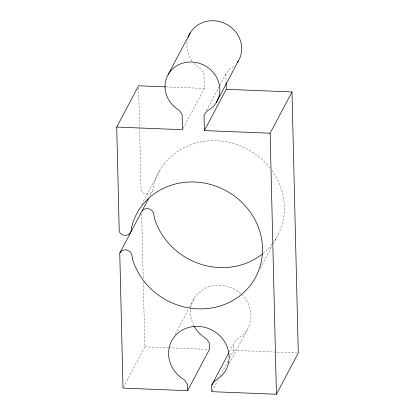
<?xml version="1.0" encoding="UTF-8"?>
<svg xmlns="http://www.w3.org/2000/svg" width="415" height="415" viewBox="0 0 415 415"><rect width="100%" height="100%" fill="white"/><g stroke="black" fill="none" stroke-linecap="round" stroke-linejoin="round"><path stroke-width="0.31" stroke-dasharray="2.08 1.56" d="M141.619 204.637L159.879 170.15M183.077 128.572L204.33 88.431L203.962 73.133L201.125 69.092A27.852 25.751 27.9 0 1 194.101 63.407M150.095 195.719L152.492 191.196M206.421 110.758L219.592 85.884M219.893 85.319C223.654 78.305 226.538 69.964 234.096 66.255M123.302 387.537L144.851 346.836L143.3 282.262M175.275 334.153L189.344 307.582M189.645 307.017L194.137 298.535M260.376 268.116L271.747 246.635M273.246 243.807L276.24 238.153M229.329 351.884C232.322 345.296 235.938 338.728 242.604 335.393A30.777 28.453 27.9 0 0 242.049 294.878M212.122 391.096L218.108 379.787M220.204 375.834L228.286 360.568M229.78 357.74L233.671 350.395L233.521 343.968M229.308 363.509L247.267 329.588M166.296 86.906L204.33 88.431M144.851 346.836L168.111 347.765M168.755 347.791L208.807 349.399M233.671 350.395L296.984 352.932M225.879 74.01L226.076 82.3M138.626 87.736L141.09 190.397L142.309 192.072L143.678 193.11A6.599 6.101 27.9 0 0 150.173 193.369L151.491 192.441A6.599 6.101 27.9 0 0 153.285 188.125L153.623 185.178A67.396 62.312 27.9 0 1 204.102 141.38A67.396 62.312 27.9 0 1 270.331 168.423M141.655 213.813L143.222 279.03M192.197 61.072A27.852 25.751 27.9 0 1 187.507 39.7M193.929 325.92A30.777 28.453 27.9 0 1 202.437 289.867A30.777 28.453 27.9 0 1 241.618 294.448M271.882 170.492A67.396 62.312 27.9 0 1 273.495 242.344M271.981 244.362A67.396 62.312 27.9 0 1 263.177 253.363"/><path stroke-width="0.62" d="M165.652 86.88L138.579 85.796L116.724 127.068L119.24 231.663L120.459 233.339L121.828 234.382A6.599 6.101 27.9 0 0 128.318 234.641C131.42 233.147 131.602 229.433 131.773 226.445A67.396 62.312 27.9 0 1 232.986 195.009A67.396 62.312 27.9 0 1 235.487 298.883A67.396 62.312 27.9 0 1 132.561 259.266L131.954 255.474A6.541 6.049 27.9 0 0 129.392 251.298L127.919 250.437A6.541 6.049 27.9 0 0 122.99 250.24L121.554 250.982L119.759 253.145L123.001 388.103L187.601 390.691L209.456 349.425L209.3 342.998L206.167 338.531A30.777 28.453 27.9 0 1 194.22 326.449M168.386 74.171L190.236 32.899M119.759 253.145L130.533 232.794M130.642 232.462L148.902 197.976M216.469 102.272L238.319 61M226.248 89.308L291.999 91.943L270.149 133.215L204.393 130.58L226.248 89.308L226.092 82.938M291.999 91.943L298.276 352.983L276.421 394.25L211.821 391.661L211.671 385.239L228.727 353.015M211.671 385.239L214.591 381.012L220.749 376.664A30.777 28.453 27.9 0 0 217.776 333.935A30.777 28.453 27.9 0 0 173.652 337.732A30.777 28.453 27.9 0 0 184.317 379.798L187.45 384.269L187.601 390.691M142.246 210.804L144.84 208.968A6.541 6.049 27.9 0 1 149.768 209.165L151.242 210.032A6.541 6.049 27.9 0 1 153.804 214.207L154.411 217.994A67.396 62.312 27.9 0 0 262.187 254.162M116.724 127.068L182.476 129.703L182.112 114.405L179.275 110.359A27.852 25.751 27.9 0 1 169.626 72.293A27.852 25.751 27.9 0 1 209.554 68.854A27.852 25.751 27.9 0 1 212.247 107.521L206.67 111.459L204.03 115.282L204.393 130.58M270.149 133.215L276.421 394.25M188.182 37.35A27.852 25.751 27.9 0 1 225.973 24.008A27.852 25.751 27.9 0 1 237.323 62.541"/></g></svg>
